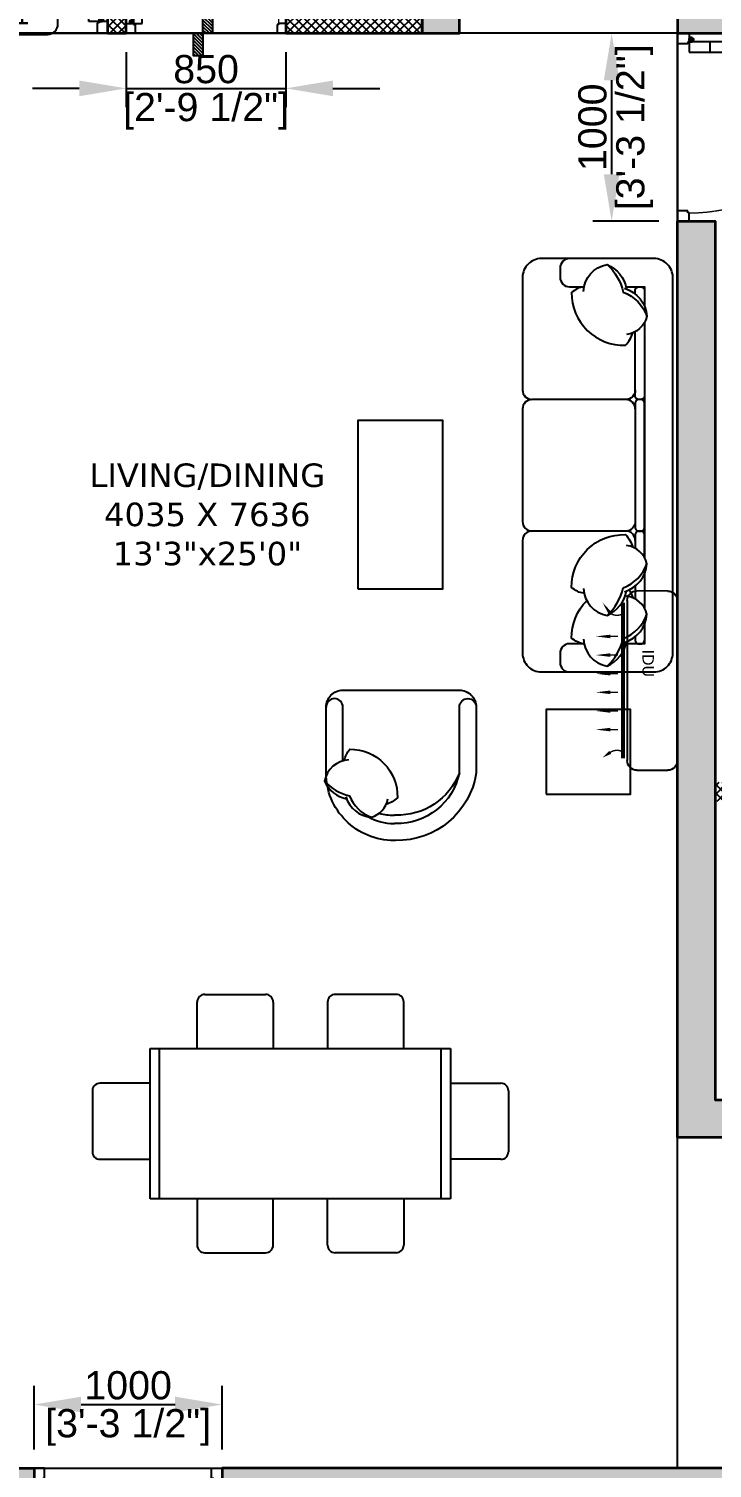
# Model space of a CAD drawing. Header units: millimetres. Extents: x 46985 to 60368, y 184712 to 204375.
# Drawn here: x 51680 to 55319, y 190136 to 197796 of the extents above; entities that cross this region are included whole.
import ezdxf
from ezdxf.enums import TextEntityAlignment as Align

# ---------------------------------------------------------------- set-up
doc = ezdxf.new("R2010")
doc.units = ezdxf.units.MM
doc.linetypes.add('3.5BHK EAST-UN-5$0$DASHED', pattern=[0.75, 0.5, -0.25])
doc.linetypes.add('3.5BHK EAST_UN-1$0$DASHED', pattern=[0.75, 0.5, -0.25])
for name, color, linetype in [('A-1S Sofa', 253, 'Continuous'), ('A-3S Sofa', 253, 'Continuous'), ('A-AC', 252, 'Continuous'), ('A-Dimensions', 4, 'Continuous'), ('A-Dining Table', 253, 'Continuous'), ('A-Door', 11, 'Continuous'), ('A-Door Line', 8, 'Continuous'), ('A-Furniture', 8, 'Continuous'), ('A-Hatch', 252, 'Continuous'), ('A-Room Boundary', 44, 'Continuous'), ('A-Sofa Center  Table', 253, 'Continuous'), ('A-Text Main', 44, 'Continuous')]:
    doc.layers.add(name, color=color, linetype=linetype)
doc.layers.add('A-Wall', color=240, linetype='Continuous', lineweight=35)
doc.styles.add('2024-08-29_TOWER-A$0$simplex-0.8', font='simplex.shx', dxfattribs={"width": 0.8})
doc.styles.add('3.5BHK EAST_UN-1$0$grid_text', font='verdana.ttf')
doc.styles.add('3BHK  WEST_UN-2$0$AMISH', font='arial.ttf')
doc.styles.add('ARIAL', font='ARIALN.TTF')
doc.styles.add('S', font='arial.ttf', dxfattribs={"height": 150})
doc.dimstyles.new('DIMSMALL', dxfattribs={"dimtxt": 150, "dimasz": 250, "dimexe": 100, "dimexo": 100, "dimgap": 25, "dimtad": 1, "dimdec": 0, "dimzin": 0, "dimdsep": 46, "dimtxsty": 'S', "dimcen": 0, "dimdle": 100, "dimclrd": 8, "dimclre": 8, "dimclrt": 256, "dimazin": 0, "dimtfac": 1, "dimtdec": 0, "dimtix": 1, "dimtmove": 0, "dimatfit": 3, "dimldrblk": '12_DatumFilled', "dimfxl": 1, "dimtolj": 1, "dimtzin": 0, "dimlwd": -1, "dimlwe": -1, "dimarcsym": 1})

# ---------------------------------------------------------------- blocks, each defined once
blk = doc.blocks.new('3.5BHK EAST_UN-1$0$Door11')
at = {"layer": 'A-Door'}
for p, q in [((-991.7, 0), (-1050, 0)), ((-1050, 0), (-1050, -65.6)), ((-1050, -65.6), (-1003.4, -65.6)), ((-1003.4, -65.6), (-1003.4, -58.3)), ((-1003.4, -58.3), (-991.7, -58.3)), ((-991.7, -58.3), (-991.7, 0)), ((-104.9, -65.6), (-104.9, -1021.8)), ((-46.6, -65.6), (-104.9, -65.6)), ((-104.9, -65.6), (-104.9, -65.6)), ((-58.3, -58.3), (-58.3, 0)), ((-58.3, 0), (0, 0)), ((-46.6, -58.3), (-58.3, -58.3)), ((-17.5, -77.3), (-52.5, -77.3)), ((-46.6, -65.6), (-46.6, -58.3)), ((-46.6, -1021.8), (-46.6, -65.6)), ((0, -65.6), (-46.6, -65.6)), ((-35, -94.7), (-35, -59.8)), ((0, 0), (0, -65.6)), ((-104.9, -182.2), (-46.6, -182.2)), ((-145.8, -846.8), (-134.1, -846.8)), ((-145.8, -940.1), (-145.8, -846.8)), ((-134.1, -846.8), (-125.5, -940.1)), ((-17.5, -846.8), (-26.1, -940.1)), ((-5.8, -846.8), (-17.5, -846.8)), ((-5.8, -940.1), (-5.8, -846.8)), ((-145.8, -940.1), (-104.9, -940.1)), ((-127.1, -922.6), (-104.9, -922.6)), ((-104.9, -905.1), (-46.6, -905.1)), ((-24.5, -922.6), (-46.6, -922.6)), ((-5.8, -940.1), (-46.6, -940.1)), ((-104.9, -1021.8), (-46.6, -1021.8))]:
    blk.add_line(p, q, dxfattribs=at)
blk.add_circle((-35, -77.3), 11.7, dxfattribs=at)
at = {"layer": 'A-Door', "linetype": '3.5BHK EAST_UN-1$0$DASHED', "lineweight": 0}
blk.add_arc((-43.9, -64.2), 959.5, 180.08223, 266.3506, dxfattribs=at)
blk = doc.blocks.new('A$C81f2a20b')
at = {"layer": 'A-Dining Table', "linetype": 'Continuous'}
for p, q in [((290.6, 1087.3), (614.6, 1087.3)), ((1309.4, 1087.3), (985.4, 1087.3)), ((250.1, 800), (250.1, 1046.8)), ((655.1, 1046.8), (655.1, 800)), ((944.9, 1046.8), (944.9, 800)), ((1349.9, 800), (1349.9, 1046.8)), ((0, 0), (0, 800)), ((0, 800), (1600, 800)), ((50, 0), (50, 800)), ((1550, 0), (1550, 800)), ((1600, 800), (1600, 0)), ((0, 614.7), (-267.2, 614.7)), ((1600, 614.7), (1867.2, 614.7)), ((-307.7, 574.2), (-307.7, 250.2)), ((1907.7, 574.2), (1907.7, 250.2)), ((-267.2, 209.7), (0, 209.7)), ((1867.2, 209.7), (1600, 209.7)), ((1600, 0), (0, 0)), ((250.1, 0), (250.1, -246.8)), ((655.1, -246.8), (655.1, 0)), ((944.9, -246.8), (944.9, 0)), ((1349.9, 0), (1349.9, -246.8)), ((290.6, -287.3), (614.6, -287.3)), ((1309.4, -287.3), (985.4, -287.3))]:
    blk.add_line(p, q, dxfattribs=at)
for centre, start, end in [((290.6, 1046.8), 90, 180), ((614.6, 1046.8), 0, 90), ((985.4, 1046.8), 90, 180), ((1309.4, 1046.8), 0, 90), ((-267.2, 574.2), 90, 180), ((1867.2, 574.2), 0, 90), ((-267.2, 250.2), 180, 270), ((1867.2, 250.2), 270, 0), ((290.6, -246.8), 180, 270), ((614.6, -246.8), 270, 0), ((985.4, -246.8), 180, 270), ((1309.4, -246.8), 270, 0)]:
    blk.add_arc(centre, 40.5, start, end, dxfattribs=at)
blk = doc.blocks.new('A$C9b4d8ff6')
at = {"layer": 'A-Door'}
for p, q in [((84.9, 827.1), (37.7, 827.1)), ((37.7, 827.1), (37.8, 53.1)), ((85, 53.1), (84.9, 827.1)), ((4.7, 761.1), (37.7, 761.1)), ((4.7, 761.1), (4.7, 685.5)), ((14.1, 685.5), (21.1, 761.1)), ((19.8, 746.9), (37.7, 746.9)), ((84.9, 732.7), (37.7, 732.7)), ((117.9, 761.1), (84.9, 761.1)), ((102.8, 746.9), (84.9, 746.9)), ((108.5, 685.5), (101.5, 761.1)), ((117.9, 761.1), (118, 685.5)), ((4.7, 685.5), (14.1, 685.5)), ((118, 685.5), (108.5, 685.5)), ((28.3, 76.7), (28.3, 48.4)), ((84.9, 147.5), (37.7, 147.5)), ((0, 0), (0, 53.1)), ((0, 53.1), (37.8, 53.1)), ((47.2, 0), (0, 0)), ((14.2, 62.5), (42.5, 62.5)), ((37.8, 53.1), (85, 53.1)), ((37.8, 53.1), (37.8, 47.2)), ((37.8, 47.2), (47.2, 47.2)), ((47.2, 47.2), (47.2, 0)), ((85, 53.1), (85, 53.1)), ((802.8, 47.2), (802.8, 0.1)), ((812.2, 47.2), (802.8, 47.2)), ((802.8, 0.1), (850, 0.1)), ((850, 53.2), (812.2, 53.1)), ((812.2, 53.1), (812.2, 47.2)), ((850, 0.1), (850, 53.2))]:
    blk.add_line(p, q, dxfattribs=at)
blk.add_circle((28.3, 62.5), 9.44, dxfattribs=at)
at = {"layer": 'A-Door', "linetype": '3.5BHK EAST-UN-5$0$DASHED', "lineweight": 0}
blk.add_arc((35.5, 52), 776.7, 0.0858, 86.35417, dxfattribs=at)
blk = doc.blocks.new('2024-08-29_TOWER-A$0$WNTG')
at = {"layer": 'A-Text Main'}
blk.add_lwpolyline([(-187.8, 246.2), (187.8, 246.2, -0.414214), (242.8, 191.2), (242.8, 43.3, -0.414214), (187.8, -11.7), (-187.8, -11.7, -0.414214), (-242.8, 43.3), (-242.8, 191.2, -0.414214)], format="xyb", close=True, dxfattribs=at)
at = {"layer": 'A-Text Main', "style": '2024-08-29_TOWER-A$0$simplex-0.8', "width": 0.8}
blk.add_attdef('WNTG', text='', height=150, dxfattribs=at).set_placement((-1.6, 43), align=Align.CENTER)
blk = doc.blocks.new('TILE DROP')
at = {"layer": 'A-Door Line'}
h = blk.add_hatch(dxfattribs=at)
h.set_pattern_fill('ANSI31', color=8, scale=0.1)
h.set_pattern_definition([(45, (-18.584744, -6.592634), (-0.008838835, 0.008838835), [])])
h.paths.add_polyline_path([(0, 0.05), (-0.12, 0.05), (-0.12, 0), (0, 0)])
h.paths.add_polyline_path([(0.12, -0.05), (0.12, 0), (0, 0), (0, -0.05)])
at = {"layer": 'A-Door Line', "color": 8}
for points in [[(-0.12, 0), (-0.12, 0.05), (0, 0.05), (0, 0)], [(0, -0.05), (0, 0), (0.12, 0), (0.12, -0.05)]]:
    blk.add_lwpolyline(points, close=True, dxfattribs=at)
blk = doc.blocks.new('3BHK  WEST_UN-2$0$WALL MOUNTED SPLIT AC')
at = {"layer": 'A-AC'}
for p, q in [((18067.15, -8077.46), (18073.71, -8077.46)), ((18064.01, -8112.84, 0), (18064, -8079.99, 0)), ((18064.41, -8112.84, 0), (18064.41, -8079.99, 0)), ((18065.12, -8113.34), (18065.11, -8079.5)), ((18075.75, -8079.5), (18075.75, -8113.29)), ((18073.72, -8115.33), (18067.16, -8115.38))]:
    blk.add_line(p, q, dxfattribs=at)
at = {"layer": 'A-AC', "elevation": 0}
for points in [[(18059.86, -8080.11, 0, 0.75, 0), (18061.51, -8081.22, 0.75, 0.75, 0)], [(18058.43, -8086.05, 0, 0.75, 0), (18061.52, -8086.05, 0.75, 0.75, 0)], [(18058.44, -8089.99, 0, 0.75, 0), (18061.52, -8089.99, 0.75, 0.75, 0)], [(18058.44, -8093.93, 0, 0.75, 0), (18061.52, -8093.93, 0.75, 0.75, 0)], [(18058.44, -8097.86, 0, 0.75, 0), (18061.52, -8097.86, 0.75, 0.75, 0)], [(18058.44, -8101.8, 0, 0.75, 0), (18061.52, -8101.8, 0.75, 0.75, 0)], [(18058.44, -8105.74, 0, 0.75, 0), (18061.52, -8105.74, 0.75, 0.75, 0)], [(18059.87, -8112.95, 0, 0.75, 0), (18061.51, -8110.65, 0.75, 0.75, 0)]]:
    blk.add_lwpolyline(points, format="xyseb", dxfattribs=at)
at = {"layer": 'A-AC', "const_width": 0.3, "elevation": 0}
for points in [[(18061.51, -8081.22, 0.246742), (18063.87, -8081.49, -4.761831)], [(18061.51, -8110.65, -0.246742), (18063.87, -8110.38, 4.761831)]]:
    blk.add_lwpolyline(points, format="xyb", dxfattribs=at)
for points in [[(18061.52, -8086.05), (18063.17, -8086.05)], [(18061.52, -8089.99), (18063.17, -8089.99)], [(18061.52, -8093.93), (18063.17, -8093.93)], [(18061.52, -8097.86), (18063.17, -8097.86)], [(18061.52, -8101.8), (18063.17, -8101.8)], [(18061.52, -8105.74), (18063.17, -8105.74)]]:
    blk.add_lwpolyline(points, dxfattribs=at)
at = {"layer": 'A-AC'}
for centre, start, end in [((18067.15, -8079.5), 90.0082, 180.0082), ((18073.71, -8079.5), 0.0078, 90.0078), ((18067.16, -8113.34), 180.0082, 270.0082), ((18073.71, -8113.29), 270.0078, 0.0078)]:
    blk.add_arc(centre, 2.04, start, end, dxfattribs=at)
at = {"layer": 'A-AC', "style": '3BHK  WEST_UN-2$0$AMISH'}
blk.add_attdef('IDU', text='', height=2.4, rotation=90.0082, dxfattribs=at).set_placement((18070, -8096.33, 0), align=Align.MIDDLE_CENTER)
blk = doc.blocks.new('A$C59fceabc')
at = {"layer": 'A-Sofa Center  Table', "linetype": 'Continuous'}
blk.add_lwpolyline([(0, 0), (0, 900), (450, 900), (450, 0)], close=True, dxfattribs=at)
blk = doc.blocks.new('A$C8a101bf5')
at = {"layer": 'A-3S Sofa'}
for points in [[(100, 2200, 0.414214), (0, 2100), (0, 1500, 0.414214), (50, 1450, 0.414214), (0, 1400), (0, 800, 0.414214), (50, 750, 0.414214), (0, 700), (0, 100, 0.414214), (100, 0), (700, 0, 0.414214), (800, 100), (800, 2100, 0.414214), (700, 2200)], [(650, 770), (650, 1430, 0.414214), (630, 1450), (620, 1450, 0.414214), (600, 1430), (600, 770, 0.414214), (620, 750), (630, 750, 0.414214)]]:
    blk.add_lwpolyline(points, format="xyb", close=True, dxfattribs=at)
for points in [[(250, 2200, 0.414214), (200, 2150), (200, 2100, 0.414214), (250, 2050), (327.5, 2050)], [(324.4, 2024.9, -0.356772), (450.5, 2168.2, -0.249542), (554.3, 2038.4, 9.61688)], [(450.5, 2168.2, -0.14773), (536.4, 2022, -0.213343), (662.4, 1893.1, -0.178662)], [(327.5, 2050.1, 0.165541), (261.4, 2019.2, 0.425989), (547.9, 1738.4, 0.121523), (587.3, 1805, -7.115464)], [(543.3, 2042.2, -0.306663), (662.4, 1893.1, -0.30633), (553.6, 1795.7, 0.872847)], [(600, 2011.8), (600, 2030, -0.414214), (620, 2050), (630, 2050, -0.414214), (650, 2030)], [(650, 1861.6), (650, 1470, -0.414214), (630, 1450), (620, 1450, -0.414214), (600, 1470), (600, 1811.3, -0.414214)], [(600, 1500, -0.414214), (550, 1450), (50, 1450, -0.414214)], [(600, 1400, 0.414214), (550, 1450)], [(600, 800, -0.414214), (550, 750)], [(600, 700, 0.414214), (550, 750), (50, 750, 0.414214)], [(327.5, 419.2, -0.165541), (261.4, 450.2, -0.425989), (547.9, 731, -0.121523), (587.3, 664.3, 7.115464)], [(650, 607.7), (650, 730, 0.414214), (630, 750), (620, 750, 0.414214), (600, 730), (600, 658.1, 0.414214)], [(543.3, 427.1, 0.306663), (662.4, 576.2, 0.30633), (553.6, 673.7, -0.872847)], [(450.5, 301.2, 0.14773), (536.4, 447.3, 0.213343), (662.4, 576.2, 0.178662)], [(324.4, 444.4, 0.356772), (450.5, 301.2, 0.249542), (554.3, 431, -9.61688)], [(543.3, 157.8, 0.306663), (662.4, 306.9, 0.30633), (553.6, 404.3, -0.872847)], [(567.8, 436.9, -0.071865), (587.3, 395, 7.115464)], [(600, 457.5), (600, 388.7, 0.414214)], [(327.5, 149.9, -0.165541), (261.4, 180.8, -0.200231), (341.9, 379.3, -0.121523)], [(450.5, 31.8, 0.14773), (536.4, 178, 0.213343), (662.4, 306.9, 0.178662)], [(650, 255.2), (650, 150), (551.7, 150, 0.414214)], [(324.4, 175.1, 0.356772), (450.5, 31.8, 0.249542), (554.3, 161.6, -9.61688)], [(600, 188.2), (600, 170, 0.414214), (620, 150), (630, 150, 0.414214), (650, 170)], [(327.5, 150), (250, 150, 0.414214), (200, 100), (200, 50, 0.414214), (250, 0)]]:
    blk.add_lwpolyline(points, format="xyb", dxfattribs=at)
for points in [[(551.7, 2050), (650, 2050), (650, 1944.8)], [(650, 1861.6), (650, 607.7)], [(650, 524.5), (650, 338.4)]]:
    blk.add_lwpolyline(points, dxfattribs=at)
blk = doc.blocks.new('A$Cc45268cf')
at = {"layer": 'A-1S Sofa'}
for points in [[(372.5, 800.1), (717.2, 800.1, -0.414214), (807.4, 709.9), (807.4, 360.8, -0.376272), (377, 0.1), (372.5, 0.1), (368, 0.1, -0.414214), (7.4, 360.8), (7.4, 709.9, -0.414214), (97.5, 800.1), (372.5, 800.1)], [(97.5, 424), (97.5, 709.9, 0.414214), (52.5, 755), (52.5, 755, 0.414214), (7.4, 709.9)], [(717.2, 360.8), (717.2, 709.9, -0.414214), (762.3, 755), (762.3, 755, -0.414214), (807.4, 709.9)], [(106.5, 426.1, -0.165541), (134.3, 485.7, -0.425989), (387.5, 227.4, -0.121523), (327.4, 191.8, 7.115464)], [(129.2, 428.9, 0.356772), (0, 315.3, 0.249542), (117, 221.6, -9.61688)], [(0, 315.3, 0.14773), (131.8, 237.8, 0.213343), (248, 124.1, 0.178662)], [(717.2, 360.8, -0.321599), (377, 135.4), (372.5, 135.4)], [(717.2, 360.8, -0.364589), (377, 90.3), (372.5, 90.3)], [(113.6, 231.6, 0.306663), (248, 124.1, 0.30633), (335.9, 222.3, -0.872847)], [(233.8, 125.9, 0.130591), (368, 90.3), (372.5, 90.3)], [(291.2, 145.1, 0.072384), (368, 135.4), (372.5, 135.4)]]:
    blk.add_lwpolyline(points, format="xyb", dxfattribs=at)
blk = doc.blocks.new('A$C9870f4ad')
at = {"layer": 'A-Sofa Center  Table', "linetype": 'Continuous'}
blk.add_lwpolyline([(0, 0), (450, 0), (450, 450), (0, 450)], close=True, dxfattribs=at)
blk = doc.blocks.new('Unit-1')
at = {"layer": 'A-Hatch', "linetype": 'Continuous'}
h = blk.add_hatch(color=256, dxfattribs=at)
h.dxf.hatch_style = 1
h.paths.add_polyline_path([(-7145, 15335.7), (-6895, 15335.7), (-6895, 16800.1), (-8999.8, 16800.1), (-8999.8, 16550.3), (-7145, 16550.1)])
h.paths.add_polyline_path([(-10800, 15796), (-10800, 12295), (-8145, 12295), (-8145, 12045.7), (-10800, 12045.7), (-10800, 10820), (-11050, 10820), (-11050, 15796)])
h.paths.add_polyline_path([(-5470, 12045.7), (-5270, 12045.7), (-5270, 16550.1), (-4400.1, 16550.1), (-4400.1, 16800.1), (-5470, 16800.1)])
h.paths.add_polyline_path([(-250, 16550.1), (-1050.1, 16550.1), (-1050.1, 16800.1), (0, 16800.1), (0, 16550.1), (0, 13495), (-250, 13495)])
h.paths.add_polyline_path([(-4110, 12295), (-4110, 12045.7), (-250, 12045.7), (-250, 11295.1), (0, 11295.1), (0, 12295)])
h.paths.add_polyline_path([(-3910, 8082.6), (-3910, 6370), (-1440, 6370), (-1440, 6420), (-1240, 6420), (-1240, 6370), (0, 6370), (0, 0), (-250, 0), (-250, 6170), (-4110, 6170), (-4110, 11045.7), (-3910, 11045.7)])
h.paths.add_polyline_path([(-250, 10395.1), (0, 10395.1), (0, 8985.1), (-250, 8985.1)])
h.paths.add_polyline_path([(-3740, 4410), (-6535, 4410), (-6535, 4210), (-3940, 4210), (-3940, 250), (-4840, 250), (-4840, 0), (-3240, 0), (-3240, 250), (-3740, 250)])
h.paths.add_polyline_path([(-7535, 4210), (-8145, 4210), (-10800, 4210), (-10800, 3620.1), (-11050, 3620.1), (-11050.1, 4460.1), (-8145, 4460), (-8145, 4410), (-8150, 4410), (-7535, 4410)])
h.paths.add_polyline_path([(-10800.1, 1820.1), (-10800, 250), (-6535, 250), (-6535, 2135), (-6335, 2135), (-6335, 250), (-5590, 250), (-5590, 0), (-10800, 0), (-11050, 0), (-11050, 250), (-11050.1, 1820.1)])
h = blk.add_hatch(dxfattribs=at)
h.set_pattern_fill('ANSI37', color=256, scale=10)
h.paths.add_polyline_path([(-5470, 15585.7), (-6145, 15585.7), (-6145, 15335.7), (-5470, 15335.7)])
h.paths.add_polyline_path([(-7145, 15335.7), (-7145, 12045.7), (-7045, 12045.7), (-7045, 15335.7)])
h.paths.add_polyline_path([(-2160, 7960), (-2160, 8060), (0, 8060), (0, 7960)])
h.paths.add_polyline_path([(-3910, 8060), (-3010, 8060), (-3010, 7960), (-3910, 7960)])
h.paths.add_polyline_path([(-1440, 7960), (-1240, 7960), (-1240, 7170.4), (-1440, 7170.4)])
h.paths.add_polyline_path([(-2240, 1780), (-1490, 1780), (-1490, 1980), (-2240, 1980)])
h.paths.add_polyline_path([(-490, 1980), (-250, 1980), (-250, 1780), (-490, 1780)])
h.paths.add_polyline_path([(-3740, 1979.9), (-3240, 1979.9), (-3240, 1780), (-3740, 1780)])
h.paths.add_polyline_path([(-4840, 2134.9), (-3940, 2134.9), (-3940, 2035), (-4840, 2035)])
h.paths.add_polyline_path([(-6335, 2135), (-5690, 2135), (-5690, 2035), (-6335, 2035)])
h.paths.add_polyline_path([(-8345, 4870.1), (-8145, 4870.1), (-8145, 4460), (-8345, 4460)])
h.paths.add_polyline_path([(-8345, 8470), (-8145, 8470), (-8145, 7870.1), (-8345, 7870.1)])
h.paths.add_polyline_path([(-9100, 8470), (-9000, 8470), (-9000, 8070), (-9100, 8070)])
h = blk.add_hatch(dxfattribs=at)
h.set_pattern_fill('ANSI37', color=256, scale=10)
h.paths.add_polyline_path([(-5470, 12145.7), (-6195, 12145.7), (-6195, 12045.7), (-5470, 12045.7)])
at = {"layer": 'A-Door Line'}
blk.add_line((-7045, 12045.7), (-6195, 12045.7), dxfattribs=at)
at = {"layer": 'A-Door Line', "linetype": 'Continuous'}
for points in [[(-8145, 12045.7), (-7145, 12045.7)], [(-4110, 12045.8), (-4110, 11045.7)], [(-7535, 4410), (-6535, 4410)]]:
    blk.add_lwpolyline(points, dxfattribs=at)
at = {"layer": 'A-Room Boundary', "linetype": 'Continuous'}
blk.add_lwpolyline([(-8145, 4410), (-4110, 4410), (-4110, 12045.7), (-8145, 12045.7)], close=True, dxfattribs=at)
blk.add_lwpolyline([(-8145, 4410), (-4110, 4410), (-4110, 12045.7), (-8145, 12045.7)], close=True, dxfattribs=at)
at = {"layer": 'A-Wall'}
for points in [[(-5470, 12045.7), (-5270, 12045.7), (-5270, 16550.1), (-4400.1, 16550.1), (-4400.1, 16800.1), (-5470, 16800.1)], [(-7145, 15335.7), (-7145, 12045.7), (-7045, 12045.7), (-7045, 15335.7)], [(-4110, 12295), (-4110, 12045.7), (-250, 12045.7), (-250, 11295.1), (0, 11295.1), (0, 12295)], [(-5470, 12145.7), (-6195, 12145.7), (-6195, 12045.7), (-5470, 12045.7)], [(-7535, 4210), (-8145, 4210), (-10800, 4210), (-10800, 3620.1), (-11050, 3620.1), (-11050.1, 4460.1), (-8145, 4460), (-8145, 4410), (-8150, 4410), (-7535, 4410)], [(-3740, 4410), (-6535, 4410), (-6535, 4210), (-3940, 4210), (-3940, 250), (-4840, 250), (-4840, 0), (-3240, 0), (-3240, 250), (-3740, 250)]]:
    blk.add_lwpolyline(points, close=True, dxfattribs=at)
blk.add_lwpolyline([(-3910, 8082.6), (-3910, 6370), (-1440, 6370), (-1440, 6420), (-1240, 6420), (-1240, 6370), (0, 6370), (0, 0), (-250, 0), (-250, 6170), (-4110, 6170), (-4110, 11045.7), (-3910, 11045.7), (-3910, 8082.6)], dxfattribs=at)
at = {"layer": 'A-1S Sofa'}
blk.add_blockref('A$Cc45268cf', (-5988.7, 7750.3), dxfattribs=at)
at = {"layer": 'A-3S Sofa'}
blk.add_blockref('A$C8a101bf5', (-4935, 8647.1), dxfattribs=at)
at = {"layer": 'A-AC'}
ref = blk.add_blockref('3BHK  WEST_UN-2$0$WALL MOUNTED SPLIT AC', (-459116.7, -195203.2), dxfattribs=dict(at, xscale=-25.17221723757713, yscale=25.17221723757713, zscale=25.17221723757713, rotation=180))
ref.add_attrib('IDU', 'IDU', dxfattribs={"layer": 'A-Furniture', "height": 60.41, "rotation": 269.99177, "style": '3BHK  WEST_UN-2$0$AMISH'}).set_placement((-4266.1, 8693.3, 0), align=Align.MIDDLE_CENTER)
at = {"layer": 'A-Dining Table', "linetype": 'Continuous'}
blk.add_blockref('A$C81f2a20b', (-6917.7, 5844.1), dxfattribs=at)
at = {"layer": 'A-Door'}
for p, xscale, yscale, zscale, rotation in [((-7145, 12045.7), -0.9523809523809259, 0.9523809523809259, 0.9523809523809259, 180), ((-4110, 12045.7), 0.9523809523809337, 0.9523809523809337, 0.9523809523809337, 90)]:
    blk.add_blockref('3.5BHK EAST_UN-1$0$Door11', p, dxfattribs=dict(at, xscale=xscale, yscale=yscale, zscale=zscale, rotation=rotation))
at = {"layer": 'A-Door', "linetype": 'Continuous'}
blk.add_blockref('A$C9b4d8ff6', (-7045, 12045.7), dxfattribs=at)
at = {"layer": 'A-Door', "xscale": 0.9523809523809259, "yscale": 0.9523809523809259, "zscale": 0.9523809523809259}
blk.add_blockref('3.5BHK EAST_UN-1$0$Door11', (-6535, 4410), dxfattribs=at)
at = {"layer": 'A-Door Line', "color": 8, "xscale": 1000.000000000004, "yscale": 1000.000000000004, "zscale": 1000.000000000004, "rotation": 90}
blk.add_blockref('TILE DROP', (-6636.6, 12045.7), dxfattribs=at)
at = {"layer": 'A-Sofa Center  Table', "linetype": 'Continuous'}
for name, p in [('A$C59fceabc', (-5810.4, 9087.1)), ('A$C9870f4ad', (-4810, 7997.1))]:
    blk.add_blockref(name, p, dxfattribs=at)
at = {"layer": 'A-Text Main'}
ref = blk.add_blockref('2024-08-29_TOWER-A$0$WNTG', (-7651.4, 12286.4), dxfattribs=dict(at, xscale=-1, rotation=180))
ref.add_attrib('WNTG', 'D1', dxfattribs={"height": 125, "style": 'ARIAL'}).set_placement((-7653, 12092.9), align=Align.CENTER)
at = {"layer": 'A-Text Main', "linetype": 'Continuous', "insert": (-6613.4, 9484.6), "char_height": 125, "width": 1167.553, "attachment_point": 5, "style": '3.5BHK EAST_UN-1$0$grid_text'}
blk.add_mtext('LIVING/DINING\\P4035 X 7636\\P13\'3"x25\'0"', dxfattribs=at)
blk = doc.blocks.new('*D29')
at = {"layer": 'A-Dimensions', "color": 8, "transparency": 16777216}
for p, q in [((51709.4, 190236.4), (51709.4, 190575.3)), ((52709.4, 190236.4), (52709.4, 190575.3)), ((51959.4, 190475.3), (52459.4, 190475.3))]:
    blk.add_line(p, q, dxfattribs=at)
for points in [[(51959.4, 190517), (51959.4, 190433.6), (51709.4, 190475.3)], [(52459.4, 190517), (52459.4, 190433.6), (52709.4, 190475.3)]]:
    blk.add_solid(points, dxfattribs=at)
at = {"layer": 'Defpoints', "color": 0, "transparency": 16777216}
for p in [(52709.4, 190475.3), (51709.4, 190136.4), (52709.4, 190136.4)]:
    blk.add_point(p, dxfattribs=at)
at = {"layer": 'A-Dimensions', "lineweight": 30, "transparency": 16777216, "char_height": 150, "attachment_point": 5, "style": 'S'}
for s, insert in [('\\A1;1000', (52209.4, 190576.9)), ('\\A1;[3\'-3 1/2"]', (52209.4, 190353.2))]:
    blk.add_mtext(s, dxfattribs=dict(at, insert=insert))
blk = doc.blocks.new('12_DatumFilled')
at = {"color": 8, "linetype": 'ByBlock'}
blk.add_solid([(0, 0.577), (-1, 0), (0, -0.577)], dxfattribs=at)
blk = doc.blocks.new('*D50')
at = {"layer": 'A-Dimensions', "color": 8, "transparency": 16777216}
for p, q in [((55034.4, 197772.1), (54683.8, 197772.1)), ((54783.8, 197522.1), (54783.8, 197022.1)), ((55034.4, 196772.1), (54683.8, 196772.1))]:
    blk.add_line(p, q, dxfattribs=at)
for points in [[(54742.2, 197522.1), (54825.5, 197522.1), (54783.8, 197772.1)], [(54742.2, 197022.1), (54825.5, 197022.1), (54783.8, 196772.1)]]:
    blk.add_solid(points, dxfattribs=at)
at = {"layer": 'Defpoints', "color": 0, "transparency": 16777216}
for p in [(55134.4, 197772.1), (54783.8, 196772.1), (55134.4, 196772.1)]:
    blk.add_point(p, dxfattribs=at)
at = {"layer": 'A-Dimensions', "lineweight": 30, "transparency": 16777216, "char_height": 150, "attachment_point": 5, "rotation": 90, "style": 'S'}
for s, insert in [('\\A1;[3\'-3 1/2"]', (54905.9, 197272.1)), ('\\A1;1000', (54682.3, 197272.1))]:
    blk.add_mtext(s, dxfattribs=dict(at, insert=insert))
blk = doc.blocks.new('*D52')
at = {"layer": 'A-Dimensions', "color": 8, "linetype": 'Continuous', "transparency": 16777216}
for p, q in [((52199.4, 197672.1), (52199.4, 197379.2)), ((53049.4, 197672.1), (53049.4, 197379.2)), ((51949.4, 197479.2), (51699.4, 197479.2)), ((52199.4, 197479.2), (53049.4, 197479.2)), ((53299.4, 197479.2), (53549.4, 197479.2))]:
    blk.add_line(p, q, dxfattribs=at)
for points in [[(51949.4, 197520.8), (51949.4, 197437.5), (52199.4, 197479.2)], [(53299.4, 197520.8), (53299.4, 197437.5), (53049.4, 197479.2)]]:
    blk.add_solid(points, dxfattribs=at)
at = {"layer": 'Defpoints', "color": 0, "linetype": 'Continuous', "transparency": 16777216}
for p in [(52199.4, 197772.1), (53049.4, 197772.1), (53049.4, 197479.2)]:
    blk.add_point(p, dxfattribs=at)
at = {"layer": 'A-Dimensions', "linetype": 'Continuous', "transparency": 16777216, "char_height": 150, "attachment_point": 5, "style": 'S'}
for s, insert in [('\\A1;850', (52624.4, 197580.7)), ('\\A1;[2\'-9 1/2"]', (52624.4, 197357.1))]:
    blk.add_mtext(s, dxfattribs=dict(at, insert=insert))

msp = doc.modelspace()

# ---------------------------------------------------------------- dimensions: what is measured, and where the dimension line sits
at = {"layer": 'A-Dimensions', "linetype": 'Continuous'}
dim = msp.add_linear_dim(base=(53049.4, 197479.2), p1=(52199.4, 197772.1), p2=(53049.4, 197772.1), dimstyle='DIMSMALL', override={"dimpost": '\\X'}, dxfattribs=at)
dim.commit()
dim.dimension.update_dxf_attribs({"geometry": '*D52', "text_midpoint": (52624.4, 197479.2)})
at = {"layer": 'A-Dimensions', "lineweight": 30}
dim = msp.add_linear_dim(base=(54783.8, 196772.1), p1=(55134.4, 197772.1), p2=(55134.4, 196772.1), angle=90, dimstyle='DIMSMALL', override={"dimpost": '\\X'}, dxfattribs=at)
dim.commit()
dim.dimension.update_dxf_attribs({"geometry": '*D50', "text_midpoint": (54783.8, 197272.1)})
dim = msp.add_linear_dim(base=(52709.4, 190475.3), p1=(51709.4, 190136.4), p2=(52709.4, 190136.4), dimstyle='DIMSMALL', override={"dimpost": '\\X'}, dxfattribs=at)
dim.commit()
dim.dimension.update_dxf_attribs({"geometry": '*D29', "text_midpoint": (52209.4, 190475.3)})

# ---------------------------------------------------------------- next in the draw order: block references
at = {"linetype": 'Continuous'}
msp.add_blockref('Unit-1', (59244.4, 185726.4), dxfattribs=at)

doc.saveas('drawing.dxf')
